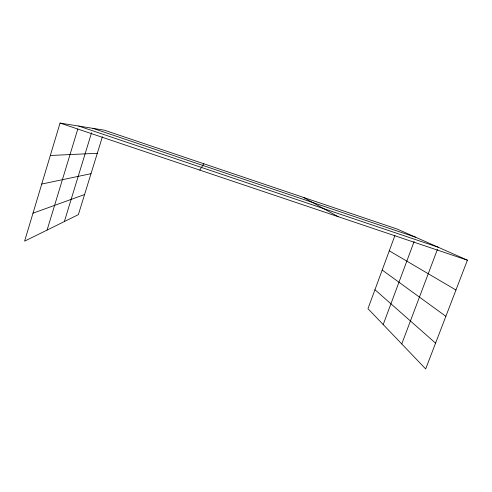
<?xml version="1.0" encoding="UTF-8"?>
<svg xmlns="http://www.w3.org/2000/svg" width="492" height="492" viewBox="0 0 492 492"><rect width="100%" height="100%" fill="white"/><g stroke="black" fill="none" stroke-linecap="round" stroke-linejoin="round"><path stroke-width="0.74" d="M394.965 235.404L367.973 308.668L425.685 368.932L467.4 260.176L397.29 229.094L104.433 130.202L60.055 123.068L24.6 241.154L78.369 214.641L102.428 136.69M47.097 230.059L77.804 128.99M64.354 221.554L91.573 132.723M383.2 324.56L414.141 241.467M401.761 343.945L437.431 249.395M199.783 170.097L203.805 163.756M33.001 213.184L84.575 194.543M41.74 184.057L91.014 173.682M50.319 155.49L97.311 153.283M92.914 128.35L415.709 237.255M78.689 126.063L438.237 247.242M60.055 123.068L467.4 260.176M303.336 197.366L338.176 216.683M389.283 250.834L455.955 290.009M382.198 270.053L445.869 316.313M374.953 289.72L435.574 343.145"/></g></svg>
